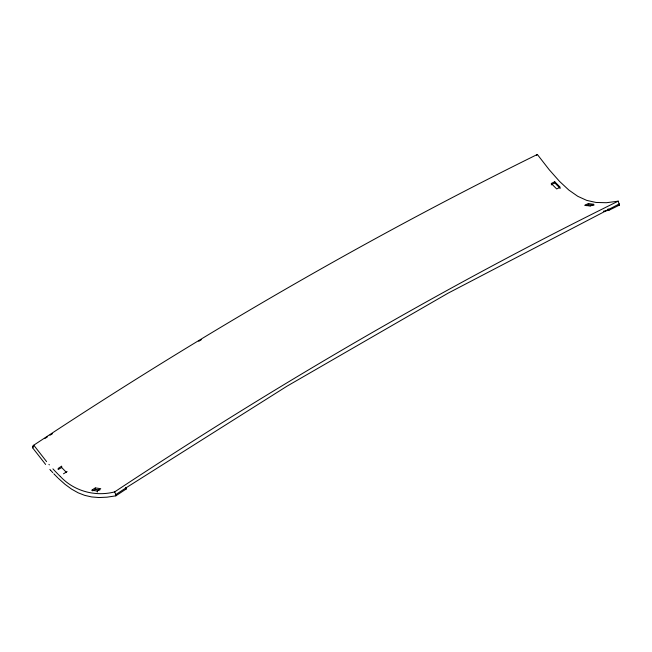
<?xml version="1.0" encoding="UTF-8"?>
<svg xmlns="http://www.w3.org/2000/svg" width="652" height="652" viewBox="0 0 652 652"><rect width="100%" height="100%" fill="white"/><g stroke="black" fill="none" stroke-linecap="round" stroke-linejoin="round"><path stroke-width="0.98" d="M603.377 211.232L608.895 210.303L619.4 205.111L618.235 201.158L606.425 202.723L596.05 202.462L586.718 200.384L577.786 196.317L568.854 190.066L559.522 181.37L549.147 169.65L537.338 154.459C363.343 240.197 195.486 338.143 33.765 445.194L32.6 446.538L32.6 447.794L45.607 464.444M536.466 155.461L537.338 154.459M32.6 447.794L33.26 447.362M61.671 467.525L58.175 469.546L58.175 468.446L61.671 466.131L61.671 467.525L66.455 472.407M67.107 471.592L63.489 473.8M91.802 490.19L95.298 487.875L95.298 489.367L92.674 490.883M92.103 490.255L97.238 491.013L100.767 488.698L95.608 487.94M58.191 478.209L65.061 484.354L71.614 489.147L78.167 492.814L84.719 495.365L91.59 496.93L98.974 497.541L106.985 497.174L115.828 495.846L115.828 494.591L126.333 487.639L287.133 386.098L448.095 293.164L619.4 203.848M115.828 495.846L126.333 488.902L126.333 487.647L125.624 487.777M60.277 476.392C73.986 491.176 95.265 496.93 114.662 491.893C276.383 384.851 444.24 286.896 618.235 201.158M44.825 438.511L47.409 436.881M49.984 435.251L52.567 433.621M198.746 341.306L201.321 339.676M551.233 184.875L554.738 182.853L554.738 181.753L551.233 183.489L556.702 188.974L560.198 187.246L554.762 181.778M586.613 205.706L588.365 204.695L592.921 205.298M584.86 205.233L588.365 203.505L588.365 204.695M593.825 205.421L593.809 204.32L590.329 206.056M619.4 205.111L617.737 205.421M126.333 488.902L125.502 489.065M607.289 209.365L608.895 209.047L608.895 210.303M97.238 491.013L97.262 492.113M593.646 204.304L588.666 203.563M589.978 206.024L585.113 205.282M95.298 489.367L99.854 489.97M60.082 476.204L58.574 474.746M57.669 477.696L54.548 474.526M58.069 474.248L52.91 468.869M554.738 182.853L560.198 188.436M54.344 474.306L53.823 473.759M52.779 472.643L50.807 470.475M50.595 470.239L49.87 469.416M49.356 464.868L48.941 464.395M46.602 461.624L33.765 445.194M114.662 491.893L115.828 494.583M33.26 446.098L32.6 446.538L33.26 446.098"/></g></svg>
